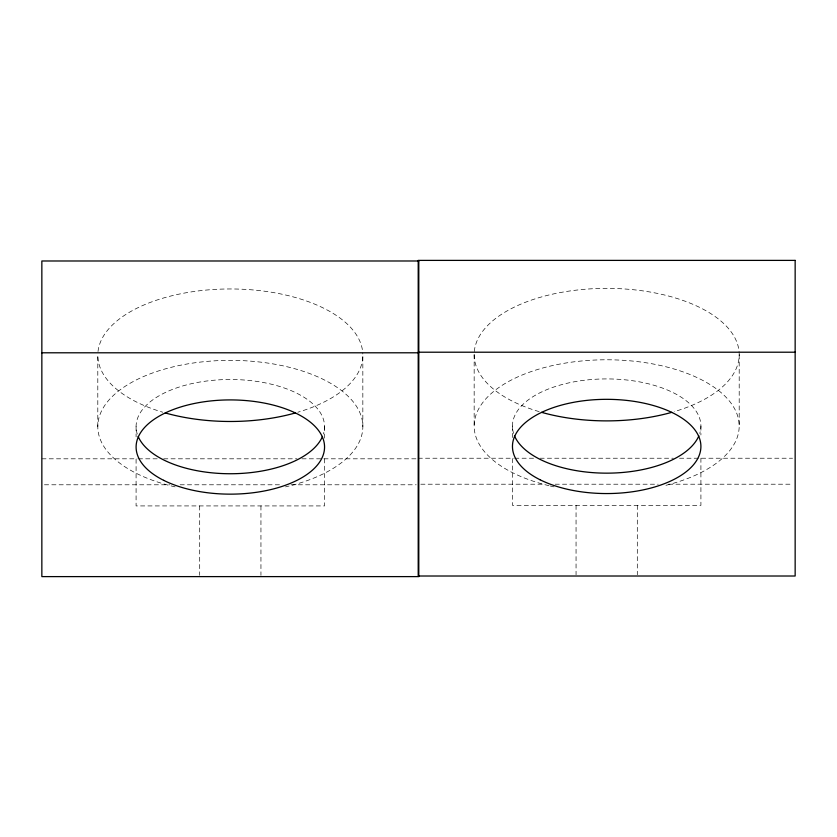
<?xml version="1.0" encoding="UTF-8"?>
<svg xmlns="http://www.w3.org/2000/svg" width="837" height="837" viewBox="0 0 837 837"><rect width="100%" height="100%" fill="white"/><g stroke="black" fill="none" stroke-linecap="round" stroke-linejoin="round"><path stroke-width="0.63" stroke-dasharray="4.18 3.14" d="M418.207 458.226L513.416 458.226M514.724 458.226L533.807 458.226M540.043 458.226L673.314 458.226M679.55 458.226L792.545 458.226M41.85 458.812L137.069 458.812M138.367 458.812L157.931 458.812M163.686 458.812L296.957 458.812M301.948 458.812L416.188 458.812M420.812 484.204L544.72 484.204M555.161 484.204L658.196 484.204M668.637 484.204L792.545 484.204M44.455 484.79L169.67 484.79M180.101 484.79L280.541 484.79M290.973 484.79L416.188 484.79M739.197 354.626L739.197 426.043M700.914 426.043L700.914 434.968M700.914 458.226L700.914 505.339L512.443 505.339L512.443 458.226M637.302 505.339L637.302 574.737M576.055 505.339L576.055 574.737M512.443 426.043L512.443 438.787M474.16 354.626L474.16 426.043M362.839 426.629L362.839 355.223A132.518 66.259 0 0 1 297.867 412.222M324.557 426.629L324.557 438.107M324.557 458.812L324.557 505.925L136.086 505.925L136.086 458.812M260.945 505.925L260.945 575.322M199.698 505.925L199.698 575.322M136.086 426.629L136.086 436.83M97.803 426.629L97.803 355.223A132.518 66.259 0 0 0 162.776 412.222M98.013 351.519A132.518 66.259 0 0 1 232.791 288.974A132.518 66.259 0 0 1 362.819 353.988M175.132 486.872A132.518 66.259 0 0 1 126.188 385.648A132.518 66.259 0 0 1 334.455 385.648A132.518 66.259 0 0 1 285.511 486.872M137.247 434.005A94.236 47.123 0 0 1 230.321 379.506A94.236 47.123 0 0 1 323.396 434.005M539.133 411.637A132.518 66.259 0 0 1 505.485 311.845A132.518 66.259 0 0 1 707.872 311.845A132.518 66.259 0 0 1 674.224 411.637M548.967 485.69A132.518 66.259 0 0 1 503.414 384.518A132.518 66.259 0 0 1 710.812 385.062A132.518 66.259 0 0 1 663.134 485.983M554.042 486.852A132.518 66.259 0 0 1 550.223 485.983M513.604 433.42A94.236 47.123 0 0 1 606.679 378.92A94.236 47.123 0 0 1 699.753 433.42"/><path stroke-width="1.26" d="M418.207 352.21L795.15 352.21M41.85 352.795L418.793 352.795M322.496 436.443A94.236 47.123 0 0 1 230.321 473.742A94.236 47.123 0 0 1 138.147 436.443M295.388 412.944A132.518 66.259 0 0 1 165.255 412.944M698.853 435.847A94.236 47.123 0 0 1 606.679 473.156A94.236 47.123 0 0 1 514.504 435.847M671.745 412.348A132.518 66.259 0 0 1 541.612 412.348M795.15 260.391L418.207 260.391L418.207 576.013L795.15 576.013L795.15 260.391M418.793 260.987L41.85 260.987L41.85 576.609L418.793 576.609L418.793 260.987M163.686 480.344A94.236 47.123 0 0 0 321.345 459.231A94.236 47.123 0 0 0 205.933 401.519A94.236 47.123 0 0 0 163.686 480.344M540.043 479.758A94.236 47.123 0 0 0 697.702 458.634A94.236 47.123 0 0 0 582.29 400.933A94.236 47.123 0 0 0 540.043 479.758"/></g></svg>
